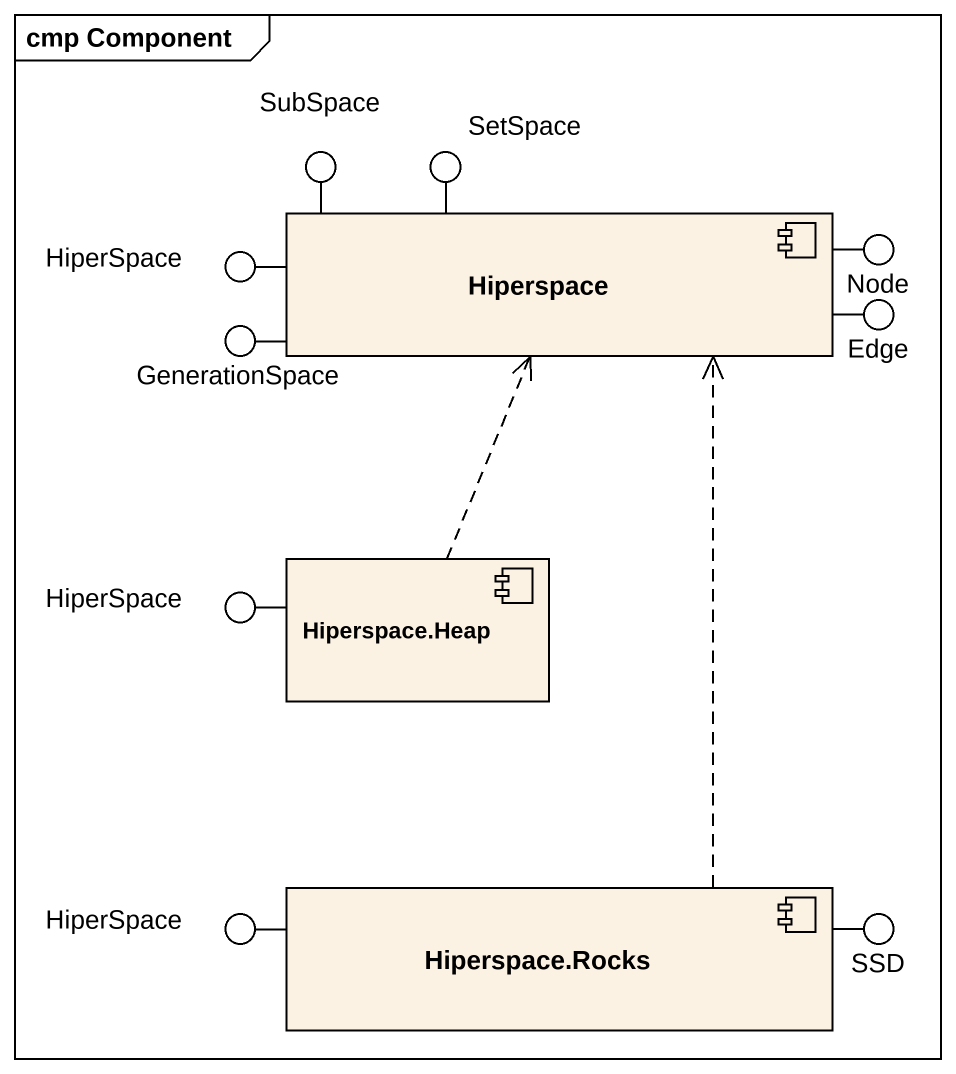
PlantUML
@startuml
mainframe cmp Component
() SubSpace
() SetSpace
() HiperSpace
component Hiperspace
() "Node" as Node_
() GenerationSpace
() Edge
() "HiperSpace" as HiperSpace_2
component "Hiperspace.Heap" as Hiperspace_Heap
() "HiperSpace" as HiperSpace_3
component "Hiperspace.Rocks" as Hiperspace_Rocks
() SSD
Hiperspace -left- SubSpace
Hiperspace -up- SetSpace
Hiperspace -left- HiperSpace
Hiperspace -right- Node_
Hiperspace -left- GenerationSpace
Hiperspace -right- Edge
Hiperspace_Heap -left- HiperSpace_2
Hiperspace_Rocks -left- HiperSpace_3
Hiperspace_Rocks -right- SSD
Hiperspace_Heap .up.> Hiperspace
Hiperspace_Rocks .up.> Hiperspace
@enduml
